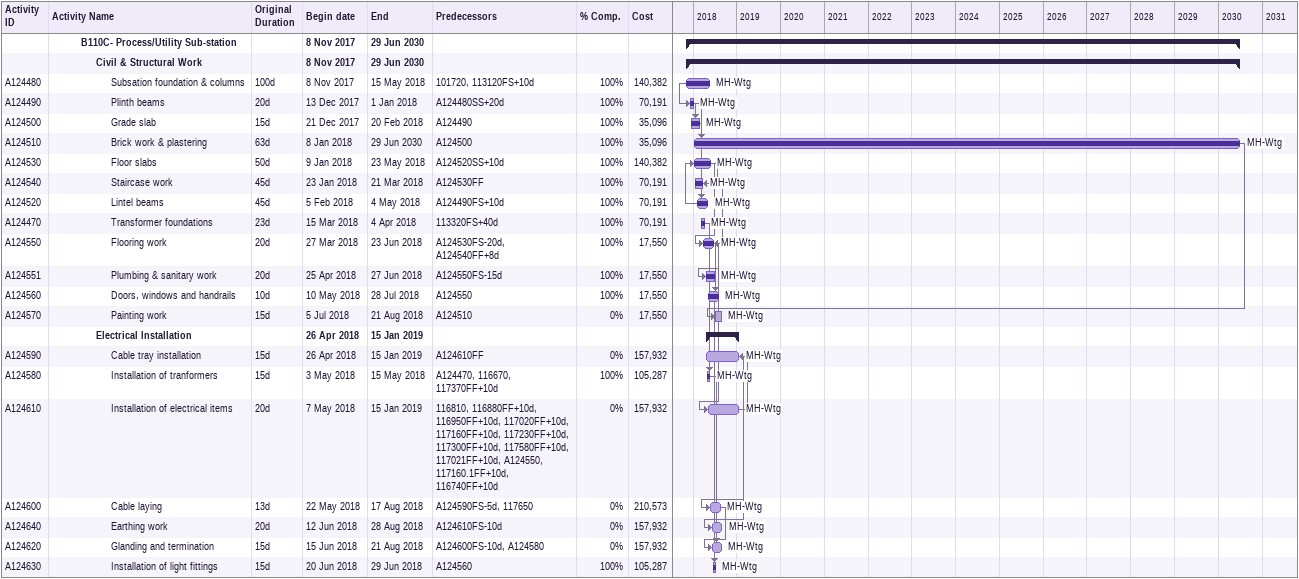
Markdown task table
| ID | Level | Task | Original duration | Start | Finish | Predecessors | Resources | % complete | Cost |
|---|---|---|---|---|---|---|---|---|---|
|  | 3 | **B110C- Process/Utility Sub-station** |  | 2017-11-08 | 2030-06-29 |  |  |  |  |
|  | 4 | **Civil & Structural Work** |  | 2017-11-08 | 2030-06-29 |  |  |  |  |
| A124480 | 5 | Subsation foundation & columns | 100d | 2017-11-08 | 2018-05-15 | 101720, 113120FS+10d | MH-Wtg | 100 | 140382 |
| A124490 | 5 | Plinth beams | 20d | 2017-12-13 | 2018-01-01 | A124480SS+20d | MH-Wtg | 100 | 70191 |
| A124500 | 5 | Grade slab | 15d | 2017-12-21 | 2018-02-20 | A124490 | MH-Wtg | 100 | 35096 |
| A124510 | 5 | Brick work & plastering | 63d | 2018-01-08 | 2030-06-29 | A124500 | MH-Wtg | 100 | 35096 |
| A124530 | 5 | Floor slabs | 50d | 2018-01-09 | 2018-05-23 | A124520SS+10d | MH-Wtg | 100 | 140382 |
| A124540 | 5 | Staircase work | 45d | 2018-01-23 | 2018-03-21 | A124530FF | MH-Wtg | 100 | 70191 |
| A124520 | 5 | Lintel beams | 45d | 2018-02-05 | 2018-05-04 | A124490FS+10d | MH-Wtg | 100 | 70191 |
| A124470 | 5 | Transformer foundations | 23d | 2018-03-15 | 2018-04-04 | 113320FS+40d | MH-Wtg | 100 | 70191 |
| A124550 | 5 | Flooring work | 20d | 2018-03-27 | 2018-06-23 | A124530FS-20d, A124540FF+8d | MH-Wtg | 100 | 17550 |
| A124551 | 5 | Plumbing & sanitary work | 20d | 2018-04-25 | 2018-06-27 | A124550FS-15d | MH-Wtg | 100 | 17550 |
| A124560 | 5 | Doors, windows and handrails | 10d | 2018-05-10 | 2018-07-28 | A124550 | MH-Wtg | 100 | 17550 |
| A124570 | 5 | Painting work | 15d | 2018-07-05 | 2018-08-21 | A124510 | MH-Wtg | 0 | 17550 |
|  | 4 | **Electrical Installation** |  | 2018-04-26 | 2019-01-15 |  |  |  |  |
| A124590 | 5 | Cable tray installation | 15d | 2018-04-26 | 2019-01-15 | A124610FF | MH-Wtg | 0 | 157932 |
| A124580 | 5 | Installation of tranformers | 15d | 2018-05-03 | 2018-05-15 | A124470, 116670, 117370FF+10d | MH-Wtg | 100 | 105287 |
| A124610 | 5 | Installation of electrical items | 20d | 2018-05-07 | 2019-01-15 | 116810, 116880FF+10d, 116950FF+10d, 117020FF+10d, 117160FF+10d, 117230FF+10d, 117300FF+10d, 117580FF+10d, 117021FF+10d, A124550, 117160.1FF+10d, 116740FF+10d | MH-Wtg | 0 | 157932 |
| A124600 | 5 | Cable laying | 13d | 2018-05-22 | 2018-08-17 | A124590FS-5d, 117650 | MH-Wtg | 0 | 210573 |
| A124640 | 5 | Earthing work | 20d | 2018-06-12 | 2018-08-28 | A124610FS-10d | MH-Wtg | 0 | 157932 |
| A124620 | 5 | Glanding and termination | 15d | 2018-06-15 | 2018-08-21 | A124600FS-10d, A124580 | MH-Wtg | 0 | 157932 |
| A124630 | 5 | Installation of light fittings | 15d | 2018-06-20 | 2018-06-29 | A124560 | MH-Wtg | 100 | 105287 |
